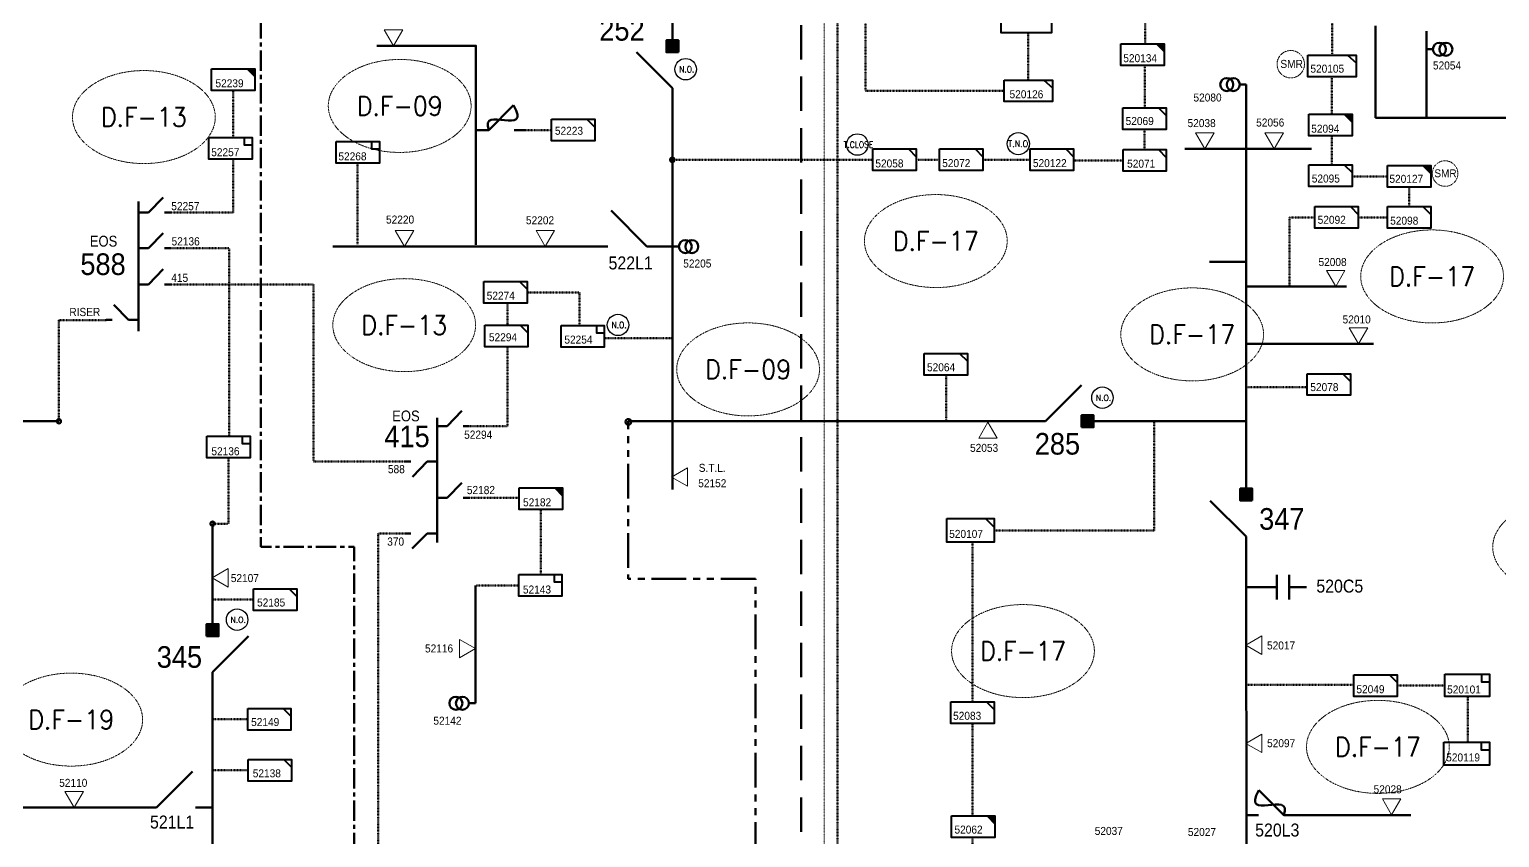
# Model space of a CAD drawing. Header units: metres. Extents: x 65984 to 144644, y -19036 to 23726.
# Drawn here: x 108724 to 109404, y 21504 to 21877 of the extents above; entities that cross this region are included whole.
import ezdxf
from ezdxf.enums import TextEntityAlignment as Align

# ---------------------------------------------------------------- set-up
doc = ezdxf.new("R2010")
doc.units = ezdxf.units.M
doc.header["$MEASUREMENT"] = 0
for name, pattern in [('( Center )', [2, 1.25, -0.25, 0.25, -0.25]), ('( Phantom )', [2.5, 1.25, -0.25, 0.25, -0.25, 0.25, -0.25]), ('DGN Style 3', [0.013877, 0, -0.013877]), ('HIDDEN2', [2381.25, 1587.5, -793.75])]:
    doc.linetypes.add(name, pattern=pattern)
doc.layers.get('0').update_dxf_attribs({"color": 95, "lineweight": 40})
for name, color, linetype, lineweight in [('ABS', 7, 'Continuous', 40), ('ABS NUMBER', 112, 'Continuous', 30), ('CAPACITOR', 5, 'Continuous', 40), ('d_eos', 111, 'Continuous', 40), ('d_eos no', 121, 'Continuous', 40), ('d_fco', 5, 'Continuous', 40), ('d_fco text', 95, 'Continuous', 40), ('d_oh branch', 94, 'Continuous', 40), ('d_switch', 95, 'Continuous', 40), ('d_tf', 1, 'Continuous', 40), ('d_tf no', 6, 'Continuous', 40), ('d_ug cable', 95, 'Continuous', 40), ('d_ug tf', 1, 'Continuous', 40), ('FDR  1  16', 234, 'Continuous', 40), ('fedr no', 95, 'Continuous', 40), ('Level 37', 7, 'Continuous', 0), ('O H MAIN FEEDER', 4, 'Continuous', 100), ('SW N O', 114, 'Continuous', 30)]:
    doc.layers.add(name, color=color, linetype=linetype, lineweight=lineweight)
doc.styles.add('NASKHF', font='naskhf.shx', dxfattribs={"height": 8})
doc.styles.add('Style-Arial', font='arial.ttf')
doc.styles.add('Style-ENGINEERING', font='ENGINEERING.shx')
doc.styles.add('Style-msdefault', font='msdefault.shx')
doc.styles.add('Style-STANDARD', font='STANDARD.shx')

# ---------------------------------------------------------------- blocks, each defined once
blk = doc.blocks.new('TF_8')
at = {"color": 0, "linetype": 'ByBlock', "lineweight": -2}
blk.add_line((6.3, 4.95), (9.9, 1.35), dxfattribs=at)
blk.add_3dface([(-10.1, 4.95), (9.9, 4.95), (9.9, -5.05), (-10.1, -5.05)], dxfattribs=at)
blk = doc.blocks.new('exist.us-1000kva')
at = {"color": 0, "linetype": 'ByBlock', "lineweight": -2, "flags": 128}
blk.add_lwpolyline([(40, 12.9), (32.8, 20), (40, 20)], close=True, dxfattribs=at)
at = {"color": 0, "linetype": 'ByBlock', "lineweight": -2, "extrusion": (0, 0, -1)}
blk.add_solid([(-40, 12.9), (-32.8, 20), (-40, 20)], dxfattribs=at)
at = {"color": 0, "linetype": 'ByBlock', "lineweight": -2, "xscale": 2, "yscale": 2}
blk.add_blockref('TF_8', (20.2, 10.1), dxfattribs=at)
blk = doc.blocks.new('TF3')
at = {"color": 0, "linetype": 'ByBlock', "lineweight": -2}
for p, q in [((11.3, 9), (18.3, 9)), ((18.3, 9), (18.3, 2))]:
    blk.add_line(p, q, dxfattribs=at)
at = {"color": 0, "linetype": 'ByBlock', "lineweight": -2, "flags": 128}
blk.add_lwpolyline([(18.3, 2), (11.3, 2), (11.3, 9)], dxfattribs=at)
at = {"color": 0, "linetype": 'ByBlock', "lineweight": -2}
blk.add_3dface([(-21.7, 9), (18.3, 9), (18.3, -11), (-21.7, -11)], dxfattribs=at)
blk = doc.blocks.new('*U836')
at = {"layer": 'ABS', "color": 7, "linetype": 'Continuous', "lineweight": 140, "ltscale": 0.246588}
for p, q in [((-8.32, 9.06), (-8.32, 16.62)), ((-8.32, 9.06), (8.3, -7.56)), ((-8.32, -16.6), (-8.32, -9.05))]:
    blk.add_line(p, q, dxfattribs=at)
blk = doc.blocks.new('ABS2_1_1')
at = {"color": 0, "linetype": 'ByBlock', "lineweight": -2, "ltscale": 500}
for q in [(-29900, 43500), (0, 0)]:
    blk.add_line((0, 13600), q, dxfattribs=at)
at = {"color": 0, "linetype": 'ByBlock', "lineweight": -2, "ltscale": 500, "flags": 128}
for points in [[(5000, 43600), (-5000, 43600), (-5000, 53600), (5000, 53600)], [(3791, 49653), (3791, 49653), (3791, 49653)]]:
    blk.add_lwpolyline(points, close=True, dxfattribs=at)
at = {"color": 0, "linetype": 'ByBlock', "lineweight": -2, "ltscale": 500}
for points in [[(5000, 43600), (-5000, 43600), (5000, 53600), (-5000, 53600)], [(3791, 49653), (3791, 49653), (3791, 49653)]]:
    blk.add_solid(points, dxfattribs=at)
blk = doc.blocks.new('*U866')
at = {"layer": 'd_eos', "color": 7, "linetype": 'Continuous', "lineweight": 211, "ltscale": 0.638341}
for p, q in [((-0.01, 29.08), (-0.01, -30.92)), ((4.64, 23.91), (11.44, 30.91)), ((-0.01, 23.91), (4.64, 23.91)), ((12.08, 23.91), (14.91, 23.91)), ((4.64, 7.47), (11.44, 14.47)), ((-0.01, 7.47), (4.64, 7.47)), ((12.08, 7.47), (14.91, 7.47)), ((4.64, -9.3), (11.44, -2.3)), ((-0.01, -9.3), (4.64, -9.3)), ((12.08, -9.3), (14.91, -9.3)), ((-4.66, -25.74), (-11.46, -18.74)), ((-12.1, -25.74), (-14.93, -25.74)), ((-0.01, -25.74), (-4.66, -25.74))]:
    blk.add_line(p, q, dxfattribs=at)
blk = doc.blocks.new('TFU_73')
at = {"layer": 'd_tf', "color": 251, "linetype": 'Continuous', "lineweight": 70, "ltscale": 0.000390876}
blk.add_line((0, 10), (0, 0), dxfattribs=at)
for centre in [(0, 30), (0, 20)]:
    blk.add_circle(centre, 10, dxfattribs=at)
blk = doc.blocks.new('TFU_77')
at = {"layer": 'd_tf', "color": 6, "linetype": 'Continuous', "lineweight": 70, "ltscale": 0.000390876}
blk.add_line((0, 10), (0, 0), dxfattribs=at)
for centre in [(0, 30), (0, 20)]:
    blk.add_circle(centre, 10, dxfattribs=at)
blk = doc.blocks.new('TFU_80')
at = {"layer": 'd_tf', "color": 30, "linetype": 'Continuous', "lineweight": 70, "ltscale": 0.000390876}
blk.add_line((0, 10), (0, 0), dxfattribs=at)
for centre in [(0, 30), (0, 20)]:
    blk.add_circle(centre, 10, dxfattribs=at)
blk = doc.blocks.new('TFU_79')
at = {"layer": 'd_tf', "color": 234, "linetype": 'Continuous', "lineweight": 70, "ltscale": 0.000390876}
blk.add_line((0, 10), (0, 0), dxfattribs=at)
for centre in [(0, 30), (0, 20)]:
    blk.add_circle(centre, 10, dxfattribs=at)
blk = doc.blocks.new('*U693')
at = {"layer": 'd_fco', "color": 30, "linetype": 'Continuous', "lineweight": 100}
blk.add_line((-4.6, 4.21), (-10.13, 4.21), dxfattribs=at)
at = {"layer": 'd_fco', "color": 30, "linetype": 'Continuous', "lineweight": 100, "flags": 128}
blk.add_lwpolyline([(13.02, 4.21), (7.07, 4.21), (-4.4, -7.26)], dxfattribs=at)
at = {"layer": 'd_fco', "color": 30, "linetype": 'Continuous', "lineweight": 100}
blk.add_open_spline([(-4.4, -7.26), (-13, 7.69), (11.58, -7.67), (7.07, 4.21)], degree=3, dxfattribs=at)
blk = doc.blocks.new('*U874')
at = {"layer": 'CAPACITOR', "color": 5, "linetype": 'Continuous', "lineweight": 100}
for p, q in [((-0.01, 0.01), (-13.7, 0.03)), ((-0.01, 5.75), (-0.01, -5.73)), ((5.73, 5.75), (5.73, -5.73)), ((5.73, 0.01), (13.72, 0.01))]:
    blk.add_line(p, q, dxfattribs=at)
blk = doc.blocks.new('*U887')
at = {"layer": 'd_eos', "color": 7, "linetype": 'Continuous', "lineweight": 211, "ltscale": 0.638341}
for p, q in [((-0.01, 28.69), (-0.01, -28.99)), ((4.64, 24.84), (11.44, 31.84)), ((-0.01, 24.84), (4.64, 24.84)), ((12.08, 24.84), (14.91, 24.84)), ((-12.1, 8.4), (-14.92, 8.4)), ((-4.66, 8.4), (-11.45, 1.39)), ((-0.01, 8.4), (-4.66, 8.4)), ((4.64, -8.37), (11.44, -1.37)), ((-0.01, -8.37), (4.64, -8.37)), ((12.08, -8.37), (14.91, -8.37)), ((-12.11, -24.81), (-14.93, -24.81)), ((-4.66, -24.81), (-11.46, -31.82)), ((-0.01, -24.81), (-4.66, -24.81))]:
    blk.add_line(p, q, dxfattribs=at)
blk = doc.blocks.new('*U775')
at = {"layer": 'd_fco', "color": 6, "linetype": 'Continuous', "lineweight": 100}
blk.add_line((-4.6, 4.21), (-10.13, 4.21), dxfattribs=at)
at = {"layer": 'd_fco', "color": 6, "linetype": 'Continuous', "lineweight": 100, "flags": 128}
blk.add_lwpolyline([(13.02, 4.21), (7.07, 4.21), (-4.4, -7.26)], dxfattribs=at)
at = {"layer": 'd_fco', "color": 6, "linetype": 'Continuous', "lineweight": 100}
blk.add_open_spline([(-4.4, -7.26), (-13, 7.69), (11.58, -7.67), (7.07, 4.21)], degree=3, dxfattribs=at)
blk = doc.blocks.new('*U892')
at = {"layer": 'SW N O', "color": 3}
blk.add_circle((0, 0), 16.8, dxfattribs=at)
at = {"layer": 'SW N O', "color": 3, "style": 'Style-STANDARD'}
blk.add_text('N.O.', height=9.6, dxfattribs=at).set_placement((1.7, -0.2), align=Align.MIDDLE_CENTER)
blk = doc.blocks.new('*U1366')
at = {"layer": 'FDR  1  16', "color": 5, "linetype": '( Center )', "lineweight": 140, "ltscale": 7.500037, "flags": 128}
blk.add_lwpolyline([(-60.08, 474.76), (-60.08, 230.27), (-16.86, 230.27), (-16.86, -226.47), (51.36, -226.47), (51.36, -321.3)], dxfattribs=at)
blk = doc.blocks.new('*U2242')
at = {"layer": 'd_ug tf', "color": 3, "linetype": 'Continuous', "lineweight": 40, "flags": 128}
blk.add_lwpolyline([(11.46, 1.66), (7.33, 5.73), (11.47, 5.73)], close=True, dxfattribs=at)
at = {"layer": 'd_ug tf', "color": 3, "linetype": 'Continuous', "lineweight": 40, "xscale": 1.147979204721027, "yscale": 1.147979204721027, "zscale": 0.3630735559045985, "rotation": 359.9999999999999}
blk.add_blockref('TF_8', (0.1, 0.04), dxfattribs=at)
blk = doc.blocks.new('*U2357')
at = {"layer": 'd_ug tf', "color": 251, "linetype": 'Continuous', "lineweight": 40, "flags": 128}
blk.add_lwpolyline([(11.46, 1.66), (7.33, 5.73), (11.47, 5.73)], close=True, dxfattribs=at)
at = {"layer": 'd_ug tf', "color": 251, "linetype": 'Continuous', "lineweight": 40, "xscale": 1.147979204721027, "yscale": 1.147979204721027, "zscale": 0.3630735559045985, "rotation": 359.9999999999999}
blk.add_blockref('TF_8', (0.1, 0.04), dxfattribs=at)
blk = doc.blocks.new('*U3531')
at = {"layer": 'SW N O', "color": 3}
blk.add_circle((0, 0), 16.8, dxfattribs=at)
at = {"layer": 'SW N O', "color": 3, "style": 'Style-STANDARD'}
blk.add_text('T.N.O.', height=9.6, dxfattribs=at).set_placement((1.7, -0.2), align=Align.MIDDLE_CENTER)
blk = doc.blocks.new('*U3530')
at = {"layer": 'SW N O', "color": 1}
blk.add_circle((0, 0), 16.8, dxfattribs=at)
at = {"layer": 'SW N O', "color": 1, "style": 'Style-STANDARD'}
blk.add_text('T.CLOSE', height=9.6, dxfattribs=at).set_placement((1.7, -0.2), align=Align.MIDDLE_CENTER)

msp = doc.modelspace()

# ---------------------------------------------------------------- linework, layer by layer
at = {"layer": 'd_oh branch', "color": 234, "linetype": 'Continuous', "lineweight": 100}
msp.add_line((109370.23, 21836.6), (109370.23, 21876.51), dxfattribs=at)
at = {"layer": 'd_oh branch', "color": 30, "linetype": 'Continuous', "lineweight": 100}
for p, q in [((109286.83, 21696.12), (109286.83, 21851.82)), ((109317.01, 21822.06), (109258.45, 21822.06)), ((109286.21, 21769.83), (109269.77, 21769.83)), ((109286.74, 21758.39), (109333.23, 21758.39)), ((109286.83, 21731.87), (109345.74, 21731.87)), ((109310.1, 21513.98), (109362.99, 21513.98))]:
    msp.add_line(p, q, dxfattribs=at)
at = {"layer": 'd_oh branch', "color": 6, "linetype": 'Continuous', "lineweight": 100}
for p, q in [((108985.72, 21776.91), (108864.44, 21776.91)), ((109021.42, 21776.91), (109015.9, 21776.91)), ((109021.42, 21696.12), (109021.42, 21664.58))]:
    msp.add_line(p, q, dxfattribs=at)
at = {"layer": 'd_oh branch', "color": 251, "linetype": 'Continuous', "lineweight": 100}
msp.add_line((108930.29, 21565.72), (108930.4, 21620.16), dxfattribs=at)
at = {"layer": 'd_oh branch', "color": 3, "linetype": 'Continuous', "lineweight": 100}
msp.add_line((108776.22, 21517.48), (108652.38, 21517.48), dxfattribs=at)
at = {"layer": 'd_oh branch', "color": 6, "linetype": 'Continuous', "lineweight": 100, "flags": 128}
msp.add_lwpolyline([(108930.57, 21777.65), (108930.57, 21869.75), (108884.7, 21869.75)], dxfattribs=at)
at = {"layer": 'd_tf', "color": 6, "linetype": 'Continuous', "lineweight": 0, "ltscale": 0.000426762, "flags": 128}
for points in [[(108888.18, 21877.18), (108896.72, 21877.18), (108892.45, 21869.79)], [(108893.24, 21784.34), (108901.77, 21784.34), (108897.51, 21776.95)], [(108958.36, 21784.34), (108966.89, 21784.34), (108962.63, 21776.95)], [(109171.64, 21688.31), (109163.1, 21688.31), (109167.37, 21695.7)], [(109028.41, 21666.05), (109028.41, 21674.58), (109021.02, 21670.31)]]:
    msp.add_lwpolyline(points, close=True, dxfattribs=at)
at = {"layer": 'd_tf', "color": 30, "linetype": 'Continuous', "lineweight": 0, "ltscale": 0.000426762, "flags": 128}
for points in [[(109263.39, 21829.45), (109271.93, 21829.45), (109267.66, 21822.05)], [(109295.46, 21829.45), (109304, 21829.45), (109299.73, 21822.05)], [(109323.96, 21765.78), (109332.49, 21765.78), (109328.22, 21758.39)], [(109334.51, 21739.25), (109343.05, 21739.25), (109338.78, 21731.86)], [(109294.06, 21588.33), (109294.06, 21596.86), (109286.67, 21592.59)], [(109294.08, 21542.87), (109294.08, 21551.41), (109286.69, 21547.14)], [(109349.8, 21521.5), (109358.34, 21521.5), (109354.07, 21514.11)]]:
    msp.add_lwpolyline(points, close=True, dxfattribs=at)
at = {"layer": 'd_tf', "color": 251, "linetype": 'Continuous', "lineweight": 0, "ltscale": 0.000426762, "flags": 128}
for points in [[(108815.99, 21628.01), (108815.99, 21619.47), (108808.6, 21623.74)], [(108922.96, 21586.72), (108922.96, 21595.26), (108930.35, 21590.99)]]:
    msp.add_lwpolyline(points, close=True, dxfattribs=at)
at = {"layer": 'd_tf', "color": 3, "linetype": 'Continuous', "lineweight": 0, "ltscale": 0.000426762, "flags": 128}
msp.add_lwpolyline([(108740.51, 21524.9), (108749.05, 21524.9), (108744.78, 21517.51)], close=True, dxfattribs=at)
at = {"layer": 'd_ug cable', "color": 218, "linetype": 'DGN Style 3', "lineweight": 106}
msp.add_line((109186, 21875.83), (109186, 21853.92), dxfattribs=at)
at = {"layer": 'd_ug cable', "color": 30, "linetype": 'DGN Style 3', "lineweight": 106}
for p, q in [((109326.61, 21881.12), (109326.61, 21865.41)), ((109239.83, 21821.76), (109239.83, 21831.07)), ((109145.02, 21817.03), (109134.17, 21817.03)), ((109186.97, 21817.03), (109165.03, 21817.03)), ((109229.84, 21816.75), (109206.98, 21816.75)), ((109306.82, 21790.35), (109306.77, 21758.6)), ((109318.58, 21790.35), (109306.82, 21790.35)), ((109338.59, 21790.35), (109352.13, 21790.35)), ((109286.9, 21711.93), (109315.05, 21711.93)), ((109244.25, 21696.12), (109244.25, 21645.59)), ((109170.17, 21645.59), (109244.25, 21645.59)), ((109160.21, 21566.37), (109160.21, 21640.2)), ((109336.62, 21574.16), (109286.83, 21574.16)), ((109356.63, 21573.88), (109378.71, 21573.88)), ((109389.29, 21568.79), (109389.29, 21547.69)), ((109160.21, 21513.6), (109160.21, 21556.37)), ((109160.21, 21475.72), (109160.21, 21503.59))]:
    msp.add_line(p, q, dxfattribs=at)
at = {"layer": 'd_ug cable', "color": 6, "linetype": 'DGN Style 3', "lineweight": 106}
for p, q in [((108953.72, 21830.79), (108965.5, 21830.79)), ((108875.76, 21778.02), (108875.76, 21815.49)), ((109114.09, 21817.03), (109021.42, 21817.03))]:
    msp.add_line(p, q, dxfattribs=at)
at = {"layer": 'd_ug cable', "color": 251, "linetype": 'DGN Style 3', "lineweight": 106}
for p, q in [((108950.35, 21620.16), (108930.4, 21620.16)), ((108808.75, 21613.62), (108827.77, 21613.62))]:
    msp.add_line(p, q, dxfattribs=at)
at = {"layer": 'd_ug cable', "color": 3, "linetype": 'DGN Style 3', "lineweight": 106}
for p, q in [((108808.75, 21558.34), (108825.02, 21558.34)), ((108808.75, 21534.84), (108825.29, 21534.84))]:
    msp.add_line(p, q, dxfattribs=at)
at = {"layer": 'd_ug cable', "color": 202, "linetype": 'DGN Style 3', "lineweight": 0, "flags": 128}
msp.add_lwpolyline([(109203, 20920.39), (109203, 20999.71), (109091.66, 20999.71), (109091.66, 22252.38), (108327.47, 22252.38), (108327.47, 21902.35), (108458.22, 21902.35)], dxfattribs=at)
at = {"layer": 'd_ug cable', "color": 218, "linetype": 'DGN Style 3', "lineweight": 106, "flags": 128}
msp.add_lwpolyline([(109174.84, 21848.92), (109110.75, 21848.92), (109110.75, 22090.62), (109153.38, 22090.62), (109153.38, 22104.5)], dxfattribs=at)
at = {"layer": 'd_ug cable', "color": 218, "linetype": 'DGN Style 3', "lineweight": 211, "flags": 128}
msp.add_lwpolyline([(108704.51, 21193.43), (109097.74, 21193.43), (109097.74, 22040.63), (109289.58, 22040.63)], dxfattribs=at)
at = {"layer": 'd_ug cable', "color": 134, "linetype": 'HIDDEN2', "lineweight": 211, "ltscale": 0.01}
msp.add_lwpolyline([(108625.47, 21220.52), (109081.06, 21220.52), (109081.06, 21908.65), (109081.06, 22012.63)], dxfattribs=at)
at = {"layer": 'd_ug cable', "color": 30, "linetype": 'DGN Style 3', "lineweight": 106, "flags": 128}
for points in [[(109240.13, 21881.25), (109240.13, 21870.68), (109239.9, 21870.68)], [(109239.89, 21860.67), (109239.89, 21841.08)], [(109326.46, 21838.06), (109326.46, 21855.4)], [(109326.46, 21814.7), (109326.46, 21828.11)], [(109335.75, 21809.35), (109352.13, 21809.35)], [(109362.14, 21804.35), (109362.14, 21795.36)]]:
    msp.add_lwpolyline(points, dxfattribs=at)
at = {"layer": 'd_ug cable', "color": 251, "linetype": 'DGN Style 3', "lineweight": 106, "flags": 128}
for points in [[(108818.34, 21827.3), (108818.34, 21849.07)], [(108789.4, 21792.6), (108818.34, 21792.6), (108818.34, 21817.3)], [(108816.47, 21689.55), (108816.47, 21776.15), (108789.4, 21776.15)], [(108789.4, 21759.39), (108855.5, 21759.39), (108855.5, 21677.43), (108898.22, 21677.43)], [(108954.28, 21755.66), (108978.48, 21755.66), (108978.48, 21740.42)], [(108945.14, 21740.6), (108945.14, 21750.76)], [(108759.57, 21742.94), (108737.67, 21742.94), (108737.67, 21696.12)], [(108927.52, 21693.87), (108945.14, 21693.87), (108945.14, 21730.6)], [(108808.75, 21648.74), (108816.07, 21648.74), (108816.07, 21679.22)], [(108926.98, 21660.66), (108950.44, 21660.66)], [(108960.6, 21655.39), (108960.6, 21625.25)], [(108885.37, 21276.31), (108885.37, 21644.22), (108898.24, 21644.22)]]:
    msp.add_lwpolyline(points, dxfattribs=at)
at = {"layer": 'd_ug cable', "color": 6, "linetype": 'DGN Style 3', "lineweight": 106, "flags": 128}
for points in [[(108989.95, 21734.61), (109021.42, 21734.61)], [(109148.02, 21696.12), (109148.02, 21717.43), (109148.02, 21717.43)]]:
    msp.add_lwpolyline(points, dxfattribs=at)
at = {"layer": 'd_ug cable', "color": 6, "linetype": '( Phantom )', "lineweight": 158, "ltscale": 12.802868, "flags": 128}
for points in [[(109059.84, 21623.18), (109001.05, 21623.18), (109001.05, 21696.12)], [(108815.35, 21099.08), (108815.35, 21143.95), (109059.84, 21143.95), (109059.84, 21623.18)]]:
    msp.add_lwpolyline(points, dxfattribs=at)
at = {"layer": 'd_ug cable', "color": 2, "linetype": 'DGN Style 3', "lineweight": 13}
for centre, radius in [((109307.42, 21861.23), 6.34), ((109378.8, 21810.67), 5.91)]:
    msp.add_circle(centre, radius, dxfattribs=at)
at = {"layer": 'fedr no', "color": 82, "linetype": 'DGN Style 3', "lineweight": 13, "true_color": 0x1dc70e}
for centre in [(108895.31, 21841.93), (108776.99, 21836.79), (109143.26, 21779.45), (109372.8, 21763.09), (108897.4, 21740.56), (109261.83, 21736.29), (109056.45, 21720.1), (109433.86, 21637.87), (109183.58, 21589.84), (108743.38, 21558.15), (109347.73, 21545.53)]:
    msp.add_ellipse(centre, major_axis=(33.02, 0), ratio=0.651175, dxfattribs=at)
at = {"layer": 'O H MAIN FEEDER', "color": 134, "lineweight": 211, "ltscale": 0.498271}
msp.add_line((109021.42, 21871.83), (109021.42, 22076.81), dxfattribs=at)
at = {"layer": 'O H MAIN FEEDER', "color": 234, "lineweight": 211, "ltscale": 0.498271}
for p, q in [((109346.66, 21836.49), (109346.66, 21878.95)), ((109441.07, 21836.49), (109346.66, 21836.49))]:
    msp.add_line(p, q, dxfattribs=at)
at = {"layer": 'O H MAIN FEEDER', "color": 6, "lineweight": 211, "ltscale": 0.498271}
for p, q in [((109021.42, 21696.12), (109021.42, 21846.04)), ((109188.79, 21696.12), (109001.05, 21696.12))]:
    msp.add_line(p, q, dxfattribs=at)
at = {"layer": 'O H MAIN FEEDER', "color": 251, "lineweight": 211, "ltscale": 0.498271}
for p, q in [((108737.67, 21696.12), (108514.65, 21696.12)), ((108808.75, 21648.74), (108808.75, 21602.29))]:
    msp.add_line(p, q, dxfattribs=at)
at = {"layer": 'O H MAIN FEEDER', "color": 30, "lineweight": 211, "ltscale": 0.498271}
for p, q in [((109286.83, 21696.12), (109214.46, 21696.12)), ((109286.83, 21665), (109286.83, 21696.12)), ((109286.9, 21449.39), (109286.83, 21636.6))]:
    msp.add_line(p, q, dxfattribs=at)
at = {"layer": 'O H MAIN FEEDER', "color": 3, "lineweight": 211, "ltscale": 0.498271}
msp.add_line((108808.75, 21572.5), (108808.75, 21426.42), dxfattribs=at)
at = {"layer": 'O H MAIN FEEDER', "color": 6, "lineweight": 211, "ltscale": 0.498271}
for centre, radius in [((109021.42, 21817.03), 1.04), ((109001.05, 21695.81), 1.33)]:
    msp.add_circle(centre, radius, dxfattribs=at)
at = {"layer": 'O H MAIN FEEDER', "color": 251, "lineweight": 211, "ltscale": 0.498271}
for centre in [(108737.67, 21696.12), (108808.75, 21648.74)]:
    msp.add_circle(centre, 0.983, dxfattribs=at)

# ---------------------------------------------------------------- block references
at = {"layer": 'ABS', "color": 7, "linetype": 'Continuous', "lineweight": 211, "ltscale": 0.829472, "xscale": 0.000555747191877611, "zscale": 0.0003680335276451397}
for p, yscale, rotation in [((109021.42, 21842.55), 0.000555747191877611, 359.9999999999997), ((109186.48, 21696.12), 0.000555747191877611, 269.9999999999997), ((109286.83, 21635.21), 0.000555747191877611, 359.9999999999997), ((108808.75, 21572.5), -0.0005557471918776113, 180.0000000000003)]:
    msp.add_blockref('ABS2_1_1', p, dxfattribs=dict(at, yscale=yscale, rotation=rotation))
at = {"layer": 'ABS', "color": 7, "linetype": 'Continuous', "lineweight": 140, "ltscale": 0.246588, "extrusion": (0, 0, -1), "rotation": 90.00000000000004}
msp.add_blockref('*U836', (-109000.61, 21785.23), dxfattribs=at)
at = {"layer": 'ABS', "color": 7, "linetype": 'Continuous', "lineweight": 140, "ltscale": 0.246588, "rotation": 90.00000000000001}
msp.add_blockref('*U836', (108791.88, 21525.8), dxfattribs=at)
at = {"layer": 'CAPACITOR', "color": 5, "linetype": 'Continuous', "lineweight": 100}
msp.add_blockref('*U874', (109301.02, 21619.4), dxfattribs=at)
at = {"layer": 'd_eos', "color": 7, "linetype": 'Continuous', "lineweight": 211, "ltscale": 0.638341}
for name, p in [('*U866', (108774.49, 21768.69)), ('*U887', (108912.61, 21669.03))]:
    msp.add_blockref(name, p, dxfattribs=at)
at = {"layer": 'd_fco', "color": 6, "linetype": 'Continuous', "lineweight": 100, "rotation": 180.0000000006}
msp.add_blockref('*U775', (108943.59, 21835.01), dxfattribs=at)
at = {"layer": 'd_fco', "color": 30, "linetype": 'Continuous', "lineweight": 100, "extrusion": (0, 0, -1), "rotation": 180.0000000006}
msp.add_blockref('*U693', (-109297.13, 21518.19), dxfattribs=at)
at = {"layer": 'd_tf', "color": 234, "linetype": 'Continuous', "lineweight": 70, "ltscale": 0.000390876, "xscale": 0.3, "yscale": 0.3, "zscale": 0.3, "rotation": 269.9999999999999}
msp.add_blockref('TFU_79', (109370.18, 21868.17), dxfattribs=at)
at = {"layer": 'd_tf', "color": 30, "linetype": 'Continuous', "lineweight": 70, "ltscale": 0.000390876, "xscale": 0.3, "yscale": 0.3, "zscale": 0.3, "rotation": 89.9999999999999}
msp.add_blockref('TFU_80', (109286.83, 21851.82), dxfattribs=at)
at = {"layer": 'd_tf', "color": 6, "linetype": 'Continuous', "lineweight": 70, "ltscale": 0.000390876, "xscale": 0.3, "yscale": 0.3, "zscale": 0.3, "rotation": 269.9999999999998}
msp.add_blockref('TFU_77', (109021.42, 21776.91), dxfattribs=at)
at = {"layer": 'd_tf', "color": 251, "linetype": 'Continuous', "lineweight": 70, "ltscale": 0.000390876, "xscale": 0.3, "yscale": 0.3, "zscale": 0.3, "rotation": 89.99999999999984}
msp.add_blockref('TFU_73', (108930.29, 21565.72), dxfattribs=at)
at = {"layer": 'd_ug tf', "color": 218, "linetype": 'Continuous', "lineweight": 40, "rotation": 359.9999999999999}
for name, p, xscale, yscale, zscale in [('TF3', (109186.1, 21881.68), 0.5830018297568442, 0.5351134504430546, 0.09644393463131137), ('TF_8', (109186.12, 21848.97), 1.116840938399324, 1.000459148070467, 0.3164171083704443)]:
    msp.add_blockref(name, p, dxfattribs=dict(at, xscale=xscale, yscale=yscale, zscale=zscale))
at = {"layer": 'd_ug tf', "color": 30, "linetype": 'Continuous', "lineweight": 40, "rotation": 359.9999999999999}
for name, p, xscale, yscale, zscale in [('exist.us-1000kva', (109228.87, 21860.67), 0.5002295740352334, 0.5002295740352334, 0.3164171083704443), ('exist.us-1000kva', (109315.79, 21828.06), 0.5002295740352334, 0.5002295740352334, 0.3164171083704443), ('exist.us-1000kva', (109352.13, 21804.35), 0.5002295740352334, 0.5002295740352334, 0.3164171083704443), ('TF3', (109389.92, 21574.47), 0.5165832368860589, 0.5165832368860589, 0.09644393463131137), ('TF3', (109389.69, 21542.95), 0.5272873958936114, 0.5272873958936114, 0.09644393463131137), ('exist.us-1000kva', (109150.54, 21503.59), 0.5002295740352334, 0.5002295740352334, 0.3164171083704443)]:
    msp.add_blockref(name, p, dxfattribs=dict(at, xscale=xscale, yscale=yscale, zscale=zscale))
at = {"layer": 'd_ug tf', "color": 30, "linetype": 'Continuous', "lineweight": 40, "zscale": 0.3164171083704443}
for p, xscale, yscale in [((109326.57, 21860.44), 1.116840938399324, 1.000459148070467), ((109239.93, 21836.12), 1.000459148070467, 1.000459148070467), ((109124.27, 21817.09), 1.000459148070467, 1.000459148070467), ((109155.13, 21817.09), 1.000459148070467, 1.000459148070467), ((109197.08, 21817.09), 1.000459148070467, 1.000459148070467), ((109239.95, 21816.81), 1.000459148070467, 1.000459148070467), ((109325.85, 21809.75), 1.000459148070467, 1.000459148070467), ((109328.68, 21790.41), 1.000459148070467, 1.000459148070467), ((109362.24, 21790.41), 1.000459148070467, 1.000459148070467), ((109325.16, 21713.16), 1.000459148070467, 1.000459148070467), ((109159.34, 21645.73), 1.09467479436889, 1.09467479436889), ((109346.72, 21573.94), 1.000459148070467, 1.000459148070467), ((109160.33, 21561.42), 1.000459148070467, 1.000459148070467)]:
    msp.add_blockref('TF_8', p, dxfattribs=dict(at, xscale=xscale, yscale=yscale))
at = {"layer": 'd_ug tf', "color": 251, "linetype": 'Continuous', "lineweight": 40, "rotation": 359.9999999999999}
for name, p, xscale, yscale, zscale in [('exist.us-1000kva', (108808.33, 21849.07), 0.5002295740352334, 0.5002295740352334, 0.3164171083704443), ('TF3', (108980.8, 21735.92), 0.5001015152642799, 0.5001015152642799, 0.09644393463131137), ('TF3', (108817, 21684.72), 0.5001015152642799, 0.5001015152642799, 0.09644393463131137), ('exist.us-1000kva', (108950.59, 21655.3), 0.5002295740352334, 0.5002295740352334, 0.3164171083704443), ('TF3', (108961.2, 21620.75), 0.5001015152642799, 0.5001015152642799, 0.09644393463131137)]:
    msp.add_blockref(name, p, dxfattribs=dict(at, xscale=xscale, yscale=yscale, zscale=zscale))
at = {"layer": 'd_ug tf', "color": 6, "linetype": 'Continuous', "lineweight": 40, "xscale": 1.000459148070467, "yscale": 1.000459148070467, "zscale": 0.3164171083704443}
for p in [(108975.61, 21830.84), (109147.99, 21722.48)]:
    msp.add_blockref('TF_8', p, dxfattribs=at)
at = {"layer": 'd_ug tf', "color": 251, "linetype": 'Continuous', "lineweight": 40}
for name, p, xscale, yscale, zscale in [('TF3', (108817.91, 21822.8), 0.5001015152642799, 0.5001015152642799, 0.09644393463131137), ('TF_8', (108944.37, 21755.81), 1.000459148070467, 1.000459148070467, 0.3164171083704443), ('TF_8', (108944.74, 21735.65), 1.000459148070467, 1.000459148070467, 0.3164171083704443), ('*U2357', (108837.78, 21613.63), 0.8714958807233716, 0.8714958807233716, 0.8714958807233716)]:
    msp.add_blockref(name, p, dxfattribs=dict(at, xscale=xscale, yscale=yscale, zscale=zscale))
at = {"layer": 'd_ug tf', "color": 6, "linetype": 'Continuous', "lineweight": 40, "xscale": 0.5001015152642799, "yscale": 0.5001015152642799, "zscale": 0.09644393463131137, "rotation": 359.9999999999999}
msp.add_blockref('TF3', (108876.74, 21821), dxfattribs=at)
at = {"layer": 'd_ug tf', "color": 3, "linetype": 'Continuous', "lineweight": 40}
for name, p, xscale, yscale, zscale in [('*U2242', (108835.03, 21558.35), 0.8714958807233716, 0.8714958807233716, 0.8714958807233716), ('TF_8', (108835.39, 21534.76), 1.000459148070467, 1.000459148070467, 0.3164171083704443)]:
    msp.add_blockref(name, p, dxfattribs=dict(at, xscale=xscale, yscale=yscale, zscale=zscale))
at = {"layer": 'FDR  1  16', "color": 5, "linetype": '( Center )', "lineweight": 140, "ltscale": 7.500037}
msp.add_blockref('*U1366', (108891.15, 21407.75), dxfattribs=at)
at = {"layer": 'SW N O', "color": 3}
for name, p, xscale, yscale, zscale in [('*U892', (109027.57, 21858.93), 0.2950694635422144, 0.2950694635422144, 0.2950694635422144), ('*U3531', (109181.41, 21824.48), 0.3067038257061973, 0.3067038257061973, 0.3067038257061973), ('*U892', (108996.27, 21740.68), 0.2950694635422144, 0.2950694635422144, 0.2950694635422144), ('*U892', (109220.33, 21707.01), 0.2950694635422144, 0.2950694635422144, 0.2950694635422144), ('*U892', (108820.12, 21604.36), 0.2950694635422144, 0.2950694635422144, 0.2950694635422144)]:
    msp.add_blockref(name, p, dxfattribs=dict(at, xscale=xscale, yscale=yscale, zscale=zscale))
at = {"layer": 'SW N O', "color": 1, "xscale": 0.2950694635422144, "yscale": 0.2950694635422144, "zscale": 0.2950694635422144}
msp.add_blockref('*U3530', (109106.98, 21824.09), dxfattribs=at)

# ---------------------------------------------------------------- texts
at = {"layer": 'ABS NUMBER', "color": 7, "lineweight": 140, "style": 'Style-Arial', "width": 0.9}
for s, p in [('252', (108987.62, 21882.13)), ('285', (109189.03, 21690.7)), ('347', (109292.81, 21655.95)), ('345', (108782.94, 21592.11))]:
    msp.add_text(s, height=10, dxfattribs=at).set_placement(p, align=Align.TOP_LEFT)
at = {"layer": 'd_eos no', "color": 7, "linetype": 'Continuous', "lineweight": 140, "style": 'Style-Arial', "width": 0.9}
for s, p in [('588', (108747.61, 21773.75)), ('415', (108888.21, 21694.13))]:
    msp.add_text(s, height=10, dxfattribs=at).set_placement(p, align=Align.TOP_LEFT)
at = {"layer": 'd_fco text', "color": 6, "linetype": 'Continuous', "lineweight": 80, "style": 'Style-msdefault', "width": 0.916667}
msp.add_text('522L1', height=6, dxfattribs=at).set_placement((108991.89, 21772.34), align=Align.TOP_LEFT)
at = {"layer": 'd_fco text', "color": 30, "linetype": 'Continuous', "lineweight": 80, "style": 'Style-msdefault', "width": 0.916667}
for s, p in [('520C5', (109319.26, 21622.89)), ('520L3', (109290.96, 21510.09))]:
    msp.add_text(s, height=6, dxfattribs=at).set_placement(p, align=Align.TOP_LEFT)
at = {"layer": 'd_fco text', "color": 3, "linetype": 'Continuous', "lineweight": 80, "style": 'Style-msdefault', "width": 0.916667}
msp.add_text('521L1', height=6, dxfattribs=at).set_placement((108779.82, 21513.78), align=Align.TOP_LEFT)
at = {"layer": 'd_switch', "color": 251, "linetype": 'Continuous', "lineweight": 30, "style": 'Style-ENGINEERING', "width": 0.921053}
for s, p in [('52257', (108789.67, 21797.49)), ('52136', (108789.8, 21781.21)), ('415', (108789.66, 21764.35)), ('RISER', (108742.52, 21748.55)), ('52294', (108925.11, 21691.81)), ('588', (108889.87, 21675.88)), ('52182', (108926.36, 21666.21)), ('370', (108889.53, 21642.38))]:
    msp.add_text(s, height=3.8, dxfattribs=at).set_placement(p, align=Align.TOP_LEFT)
at = {"layer": 'd_tf no', "color": 30, "linetype": 'Continuous', "lineweight": 40, "style": 'Style-msdefault', "width": 0.945946}
for s, p in [('520134', (109229.97, 21865.87)), ('520105', (109316.51, 21861.01)), ('52080', (109262.43, 21847.67)), ('52069', (109231.05, 21836.81)), ('52038', (109259.69, 21835.85)), ('52056', (109291.42, 21836.11)), ('52094', (109316.89, 21833.26)), ('52058', (109115.3, 21817.19)), ('52072', (109146.22, 21817.35)), ('520122', (109188.17, 21817.35)), ('52071', (109231.74, 21817.09)), ('52095', (109317.14, 21810.21)), ('520127', (109353.05, 21810.08)), ('52092', (109319.87, 21791.14)), ('52098', (109353.4, 21790.72)), ('52008', (109320.25, 21771.6)), ('52010', (109331.39, 21745.06)), ('52078', (109316.47, 21713.75)), ('520107', (109149.45, 21645.87)), ('52017', (109296.44, 21594.29)), ('52049', (109337.78, 21574.05)), ('520101', (109379.74, 21573.92)), ('52083', (109151.25, 21561.77)), ('52097', (109296.47, 21549.09)), ('520119', (109379.32, 21542.51)), ('52028', (109345.73, 21527.77)), ('52062', (109151.89, 21509.13)), ('52037', (109216.76, 21508.52)), ('52027', (109259.84, 21508.03))]:
    msp.add_text(s, height=3.7, dxfattribs=at).set_placement(p, align=Align.TOP_LEFT)
at = {"layer": 'd_tf no', "color": 1, "linetype": 'Continuous', "lineweight": 40, "style": 'Style-msdefault', "width": 0.945946}
for height, p in [(3.719, (109302.61, 21863.22)), (3.655, (109373.85, 21812.61))]:
    msp.add_text('SMR', height=height, dxfattribs=at).set_placement(p, align=Align.TOP_LEFT)
at = {"layer": 'd_tf no', "color": 234, "linetype": 'Continuous', "lineweight": 40, "style": 'Style-msdefault', "width": 0.945946}
msp.add_text('52054', height=3.7, dxfattribs=at).set_placement((109373.18, 21862.51), align=Align.TOP_LEFT)
at = {"layer": 'd_tf no', "color": 251, "linetype": 'Continuous', "lineweight": 40, "style": 'Style-msdefault', "width": 0.945946}
for s, p in [('52239', (108810.1, 21854.26)), ('52257', (108808.14, 21822.38)), ('52274', (108935.55, 21756.06)), ('52294', (108936.58, 21736.81)), ('52254', (108971.47, 21735.73)), ('52136', (108808.22, 21684.1)), ('52182', (108952.35, 21660.49)), ('52107', (108817.19, 21625.45)), ('52143', (108952.3, 21620.16)), ('52185', (108829.34, 21614.15)), ('52116', (108907.02, 21592.91)), ('52142', (108910.88, 21559.49))]:
    msp.add_text(s, height=3.7, dxfattribs=at).set_placement(p, align=Align.TOP_LEFT)
at = {"layer": 'd_tf no', "color": 218, "linetype": 'Continuous', "lineweight": 40, "style": 'Style-msdefault', "width": 0.945946}
msp.add_text('520126', height=3.7, dxfattribs=at).set_placement((109177.36, 21849.19), align=Align.TOP_LEFT)
at = {"layer": 'd_tf no', "color": 6, "linetype": 'Continuous', "lineweight": 40, "style": 'NASKHF', "width": 0.945946}
for s, p in [('52223', (108967.09, 21832.3)), ('52268', (108866.96, 21820.47)), ('52220', (108888.98, 21791.24)), ('52202', (108953.7, 21790.9)), ('52205', (109026.45, 21770.92)), ('52064', (109139.19, 21722.93)), ('52053', (109159.09, 21685.67))]:
    msp.add_text(s, height=3.7, dxfattribs=at).set_placement(p, align=Align.TOP_LEFT)
for s, p in [('S.T.L.', (109046.09, 21676.42)), ('52152', (109046.39, 21669.31))]:
    msp.add_text(s, height=3.7, dxfattribs=at).set_placement(p, align=Align.TOP_RIGHT)
at = {"layer": 'd_tf no', "color": 3, "linetype": 'Continuous', "lineweight": 40, "style": 'Style-msdefault', "width": 0.945946}
for s, p in [('52149', (108826.59, 21558.87)), ('52138', (108827.35, 21535.16)), ('52110', (108737.83, 21530.75))]:
    msp.add_text(s, height=3.7, dxfattribs=at).set_placement(p, align=Align.TOP_LEFT)
at = {"layer": 'fedr no', "color": 6, "linetype": 'Continuous', "lineweight": 40, "char_height": 8.852, "attachment_point": 5, "style": 'Style-STANDARD'}
for s, insert in [('D.F-13', (108776.99, 21836.79)), ('D.F-09', (108895.31, 21841.93)), ('D.F-17', (109143.26, 21779.45)), ('D.F-17', (109372.8, 21763.09)), ('D.F-13', (108897.4, 21740.56)), ('D.F-17', (109261.83, 21736.29)), ('D.F-09', (109056.45, 21720.1)), ('D.F-17', (109183.58, 21589.84)), ('D.F-19', (108743.38, 21558.15)), ('D.F-17', (109347.73, 21545.53))]:
    msp.add_mtext(s, dxfattribs=dict(at, insert=insert))
at = {"layer": 'Level 37', "color": 7, "linetype": 'Continuous', "lineweight": 80, "style": 'Style-msdefault', "width": 0.9}
for p in [(108751.98, 21781.89), (108891.84, 21701.07)]:
    msp.add_text('EOS', height=5, dxfattribs=at).set_placement(p, align=Align.TOP_LEFT)

doc.saveas('drawing.dxf')
